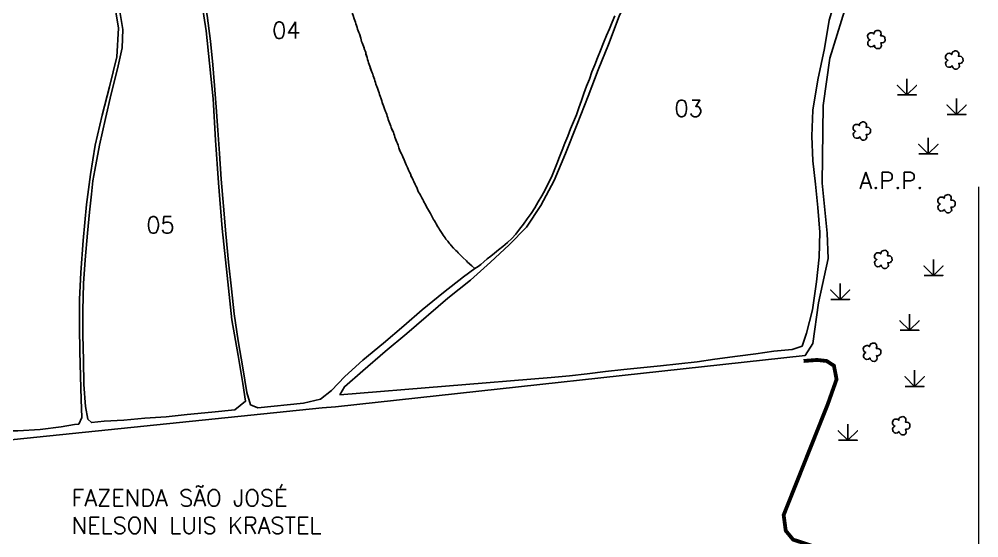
# Model space of a CAD drawing. Extents: x 747427 to 749527, y 7808067 to 7811037.
# Drawn here: x 748245 to 749000, y 7809162 to 7809570 of the extents above; entities that cross this region are included whole.
import ezdxf
from ezdxf.enums import TextEntityAlignment as Align

# ---------------------------------------------------------------- set-up
doc = ezdxf.new("R2010")
doc.units = 0
doc.header["$MEASUREMENT"] = 0
doc.linetypes.add('CONTINUO', pattern=[0])
for name, color, linetype in [('0114000139', 1, 'Continuous'), ('0114000139002', 5, 'Continuous'), ('0114000139003', 5, 'Continuous'), ('0114000139004', 5, 'Continuous'), ('0114000139005', 5, 'Continuous'), ('0114000139006', 5, 'Continuous'), ('ESTRADA', 1, 'Continuous'), ('SIMBOLO ARVORE', 118, 'Continuous'), ('SIMBOLO BREJO', 118, 'Continuous'), ('TEXTO CONFRONTANTES', 7, 'Continuous'), ('TEXTO_NUN_TAL', 7, 'Continuous')]:
    doc.layers.add(name, color=color, linetype=linetype)
doc.layers.add('MALHA', color=8, linetype='Continuous', lineweight=9)
doc.layers.add('TEXTO_DIVERSOS', color=7, linetype='Continuous', lineweight=5)
doc.styles.add('Simplex', font='simplex.shx')

msp = doc.modelspace()

# ---------------------------------------------------------------- linework, layer by layer
at = {"layer": '0114000139', "flags": 128}
msp.add_lwpolyline([(748089.9, 7809224.09), (748483.11, 7809264.29), (748493.57, 7809265.19), (748863.4, 7809305.69), (748869.4, 7809314.93), (748873.71, 7809347.12), (748881.3, 7809381.82), (748880.63, 7809401.79), (748876.76, 7809441.27), (748877.48, 7809502.16), (748882.64, 7809539.4), (748897.69, 7809587.99)], dxfattribs=at)
at = {"layer": '0114000139002', "flags": 128}
msp.add_lwpolyline([(748508.36, 7809570.34), (748508.89, 7809569.04), (748509.32, 7809567.73), (748509.65, 7809566.41), (748510.13, 7809565.12), (748510.55, 7809563.73), (748510.93, 7809562.37), (748511.51, 7809561.11), (748511.95, 7809559.78), (748512.46, 7809558.58), (748513.5, 7809555.31), (748513.81, 7809553.98), (748514.2, 7809552.68), (748514.7, 7809551.5), (748515.2, 7809550.13), (748515.66, 7809548.96), (748516.07, 7809547.63), (748516.46, 7809546.36), (748517.05, 7809545.17), (748517.42, 7809543.89), (748517.6, 7809542.6), (748518.01, 7809541.28), (748518.48, 7809539.94), (748518.75, 7809538.55), (748519.24, 7809537.25), (748519.73, 7809535.88), (748520.16, 7809534.48), (748520.67, 7809533.2), (748521.01, 7809531.82), (748521.5, 7809530.59), (748522.04, 7809529.36), (748522.53, 7809528.07), (748522.94, 7809526.8), (748523.34, 7809525.5), (748523.72, 7809524.22), (748524.23, 7809523.03), (748524.64, 7809521.75), (748525.04, 7809520.4), (748525.42, 7809519.04), (748526.57, 7809515.83), (748527.45, 7809513.5), (748527.92, 7809512.21), (748528.36, 7809510.91), (748528.78, 7809509.69), (748529.61, 7809507.62), (748530.08, 7809505.9), (748530.4, 7809504.55), (748530.83, 7809503.27), (748531.4, 7809502.02), (748532.28, 7809499.75), (748533.05, 7809497.62), (748533.46, 7809496.38), (748533.92, 7809495.17), (748534.39, 7809493.83), (748534.77, 7809492.56), (748535.08, 7809491.31), (748535.58, 7809490.04), (748536.03, 7809488.65), (748536.64, 7809487.36), (748537.11, 7809486.11), (748537.5, 7809484.85), (748537.98, 7809483.54), (748538.56, 7809482.29), (748539.15, 7809481.17), (748539.62, 7809479.87), (748540.02, 7809478.56), (748540.44, 7809477.29), (748540.96, 7809476.01), (748541.4, 7809474.74), (748541.86, 7809473.47), (748542.31, 7809472.25), (748542.89, 7809471.05), (748543.55, 7809469.01), (748543.78, 7809468.05), (748544.27, 7809466.79), (748544.87, 7809465.56), (748545.5, 7809464.31), (748546.04, 7809463.09), (748546.51, 7809461.84), (748547.05, 7809460.64), (748547.62, 7809459.41), (748548.14, 7809458.13), (748548.63, 7809456.89), (748549.18, 7809455.65), (748549.75, 7809454.54), (748550.34, 7809453.37), (748550.88, 7809452.11), (748551.45, 7809450.95), (748552, 7809449.68), (748552.54, 7809448.47), (748553, 7809447.23), (748553.57, 7809445.99), (748554.22, 7809444.75), (748554.73, 7809443.53), (748555.32, 7809442.42), (748555.85, 7809441.21), (748556.38, 7809440.01), (748556.96, 7809438.92), (748557.54, 7809437.76), (748558.51, 7809435.34), (748559.07, 7809434.13), (748559.84, 7809432.9), (748560.46, 7809431.72), (748561.11, 7809430.68), (748561.71, 7809429.52), (748562.26, 7809428.3), (748562.89, 7809427.22), (748563.45, 7809426.04), (748564.09, 7809424.85), (748564.62, 7809423.66), (748565.91, 7809421.31), (748568.28, 7809417.24), (748568.87, 7809416.16), (748570.84, 7809412.63), (748571.58, 7809411.41), (748572.27, 7809410.19), (748572.97, 7809409.05), (748574.25, 7809406.78), (748574.91, 7809405.72), (748575.58, 7809404.62), (748576.96, 7809402.44), (748577.58, 7809401.43), (748578.43, 7809400.32), (748579.86, 7809398.21), (748580.59, 7809397.13), (748581.99, 7809395.49), (748583.02, 7809394.04), (748583.89, 7809393.03), (748584.65, 7809391.98), (748586.46, 7809389.9), (748587.44, 7809389), (748588.36, 7809388.11), (748589.27, 7809387.27), (748590.29, 7809386.43), (748592.9, 7809383.76), (748593.84, 7809382.71), (748596.74, 7809379.98), (748597.62, 7809379.08), (748601.01, 7809375.99), (748603.23, 7809373.97), (748604.52, 7809374.69), (748605.99, 7809375.63), (748607.92, 7809377.2), (748610.28, 7809379.21), (748613.05, 7809381.49), (748615.85, 7809383.73), (748618.77, 7809386.01), (748621.96, 7809388.57), (748625.41, 7809391.43), (748628.92, 7809394.51), (748632.32, 7809397.71), (748635.57, 7809401.12), (748638.55, 7809404.83), (748641.53, 7809408.85), (748644.61, 7809413.09), (748647.59, 7809417.4), (748650.42, 7809421.82), (748653.23, 7809426.38), (748655.98, 7809431.1), (748658.58, 7809435.89), (748661.13, 7809440.76), (748663.56, 7809445.81), (748665.78, 7809451.08), (748667.88, 7809456.41), (748669.93, 7809461.78), (748671.99, 7809467.19), (748674.11, 7809472.61), (748676.39, 7809478.22), (748678.72, 7809483.93), (748681.03, 7809489.48), (748683.29, 7809494.97), (748685.24, 7809500.53), (748687.19, 7809506.09), (748689.22, 7809511.68), (748691.26, 7809517.33), (748693.44, 7809523), (748695.51, 7809528.68), (748697.66, 7809534.18), (748699.88, 7809539.8), (748702.16, 7809545.61), (748704.53, 7809551.55), (748706.9, 7809557.23), (748709.24, 7809562.64), (748711.45, 7809567.82), (748713.6, 7809572.88)], dxfattribs=at)
at = {"layer": '0114000139003', "linetype": 'CONTINUO', "flags": 128}
msp.add_lwpolyline([(748497.1, 7809274.65), (748500.73, 7809280.91), (748515.13, 7809293.62), (748532.74, 7809308.72), (748549.67, 7809322.88), (748582.04, 7809350.59), (748599.82, 7809364.94), (748615.66, 7809378.94), (748630.32, 7809392.71), (748643.93, 7809406.64), (748655.34, 7809423.69), (748665.82, 7809443.24), (748674.74, 7809464.39), (748683.98, 7809487.51), (748692.47, 7809509.58), (748700.28, 7809530.24), (748708.54, 7809550.22), (748716.95, 7809572.41), (748726.93, 7809594.77), (748737.46, 7809619.03), (748746.88, 7809641.11), (748755.95, 7809660.94), (748766.49, 7809684.02), (748776.11, 7809705.66), (748780.56, 7809716.42), (748786.62, 7809719.69), (748800.56, 7809723.19), (748814.36, 7809727.9), (748828.88, 7809733.18), (748844.13, 7809739.22), (748860.03, 7809746.91), (748874.9, 7809757.53), (748889.24, 7809769.29), (748901.45, 7809779.8), (748911.69, 7809790.19), (748922.95, 7809802.19), (748934.33, 7809815.31), (748945.17, 7809828.32), (748957.01, 7809842.92), (748968.59, 7809857.51), (748978.53, 7809871.9), (748994.18, 7809895.49), (748983.82, 7809859.19), (748975.35, 7809841.9), (748964.91, 7809824.14), (748955.09, 7809808.6), (748945.71, 7809794.76), (748939.58, 7809779.58), (748933.45, 7809759.13), (748928.87, 7809740.01), (748928.06, 7809720.68), (748925.81, 7809698.8), (748921.12, 7809676.84), (748913.88, 7809652.83), (748906.22, 7809630.74), (748896.75, 7809609.82), (748888.13, 7809589.56), (748882.19, 7809569.39), (748878.43, 7809547.12), (748873.34, 7809522.31), (748869.35, 7809498.59), (748868.61, 7809478.18), (748869.36, 7809458.81), (748871.37, 7809440.39), (748873.26, 7809422.11), (748874.98, 7809402.54), (748874.22, 7809383), (748872.2, 7809363.42), (748869.13, 7809341.43), (748864.47, 7809323.04), (748860.85, 7809313), (748853.2, 7809310.2), (748838.7, 7809308.85), (748824.55, 7809306.85), (748810.1, 7809304.93), (748792.14, 7809302.59), (748778.3, 7809300.52), (748763.9, 7809298.93), (748749.53, 7809297.45), (748720.51, 7809294.45), (748706.07, 7809293.02), (748691.76, 7809291.17), (748677.91, 7809289.62), (748663.26, 7809288.3), (748497.1, 7809274.65)], close=True, dxfattribs=at)
at = {"layer": '0114000139004', "linetype": 'CONTINUO', "flags": 128}
msp.add_lwpolyline([(748551.45, 7809450.95), (748550.88, 7809452.11), (748550.34, 7809453.37), (748549.75, 7809454.54), (748549.18, 7809455.65), (748548.63, 7809456.89), (748548.14, 7809458.13), (748547.62, 7809459.41), (748546.51, 7809461.82), (748546.04, 7809463.09), (748545.5, 7809464.31), (748544.33, 7809466.61), (748543.78, 7809468.05), (748543.55, 7809469.01), (748542.89, 7809471.05), (748542.31, 7809472.25), (748541.5, 7809474.46), (748540.96, 7809476.01), (748540.44, 7809477.29), (748540.02, 7809478.56), (748539.62, 7809479.87), (748539.15, 7809481.17), (748538.18, 7809483.01), (748537.5, 7809484.85), (748537.11, 7809486.11), (748536.64, 7809487.36), (748536.03, 7809488.65), (748535.58, 7809490.04), (748535.08, 7809491.31), (748534.77, 7809492.56), (748534.39, 7809493.83), (748533.92, 7809495.17), (748533.46, 7809496.38), (748533.05, 7809497.62), (748532.28, 7809499.75), (748531.4, 7809502.02), (748530.56, 7809503.85), (748530.08, 7809505.9), (748529.61, 7809507.62), (748528.78, 7809509.69), (748528.36, 7809510.91), (748527.92, 7809512.21), (748527.45, 7809513.5), (748526.57, 7809515.83), (748525.42, 7809519.04), (748525.04, 7809520.4), (748524.64, 7809521.75), (748524.23, 7809523.03), (748523.72, 7809524.22), (748523.34, 7809525.5), (748522.94, 7809526.8), (748522.53, 7809528.07), (748522.04, 7809529.36), (748521.08, 7809531.55), (748520.67, 7809533.2), (748520.16, 7809534.48), (748519.73, 7809535.88), (748519.24, 7809537.25), (748518.75, 7809538.55), (748518.48, 7809539.94), (748517.64, 7809542.3), (748517.42, 7809543.89), (748517.05, 7809545.17), (748516.46, 7809546.36), (748515.66, 7809548.97), (748515.2, 7809550.13), (748514.7, 7809551.5), (748514.2, 7809552.68), (748513.81, 7809553.98), (748513.5, 7809555.31), (748512.46, 7809558.58), (748511.95, 7809559.78), (748511.51, 7809561.11), (748510.93, 7809562.37), (748510.55, 7809563.73), (748510.13, 7809565.12), (748509.65, 7809566.41), (748509.32, 7809567.73), (748508.89, 7809569.04), (748508.36, 7809570.34), (748507.4, 7809573.06), (748507.04, 7809574.42), (748506.51, 7809577.01), (748506.11, 7809578.36), (748505.83, 7809579.41), (748504.31, 7809583.93), (748503.85, 7809585.24), (748503.34, 7809586.56), (748502.46, 7809589.22), (748502.09, 7809590.59), (748501.74, 7809591.93), (748500.87, 7809594.46), (748500.47, 7809595.7), (748499.78, 7809597.72), (748499.35, 7809599.48), (748498.56, 7809601.78), (748498.18, 7809603.13), (748497.68, 7809604.48), (748497.17, 7809605.75), (748496.75, 7809607.05), (748495.76, 7809610.82), (748495.36, 7809612.17), (748494.3, 7809616.09), (748493.89, 7809617.42), (748493.44, 7809618.74), (748492.61, 7809621.37), (748492.3, 7809622.58), (748491.93, 7809623.8), (748491.01, 7809627.28), (748490.22, 7809629.48), (748489.53, 7809632.28), (748489.16, 7809633.59), (748488.7, 7809634.84), (748488.33, 7809636.17), (748487.96, 7809637.48), (748487.16, 7809640.13), (748486.49, 7809642.13), (748485.97, 7809644.07), (748485.58, 7809645.32), (748484.57, 7809649.15), (748483.98, 7809651.43), (748483.57, 7809652.62), (748483.03, 7809653.91), (748482.61, 7809655.22), (748481.26, 7809659.12), (748480.58, 7809661.75), (748480.23, 7809663.07), (748479.89, 7809664.42), (748479.09, 7809667.15), (748478.68, 7809668.44), (748478.24, 7809669.74), (748477.74, 7809671.06), (748476.9, 7809673.58), (748476.48, 7809675), (748476.02, 7809676.3), (748475.58, 7809677.51), (748475.15, 7809678.91), (748474.71, 7809680.29), (748474.36, 7809681.66), (748473.32, 7809685.64), (748473, 7809686.93), (748472.52, 7809688.27), (748471.93, 7809689.54), (748471.1, 7809692.13), (748470.73, 7809693.54), (748469.25, 7809697.63), (748468.5, 7809700.94), (748467.61, 7809703.59), (748466.84, 7809706.3), (748466.4, 7809707.76), (748466, 7809709.12), (748465.24, 7809711.91), (748464.35, 7809714.68), (748463.56, 7809717.29), (748462.63, 7809719.9), (748462.13, 7809721.21), (748461.78, 7809722.49), (748461.35, 7809723.76), (748460.88, 7809725), (748460.37, 7809726.24), (748459.96, 7809727.55), (748459.6, 7809728.88), (748458.7, 7809731.44), (748457.73, 7809733.92), (748457.36, 7809735.1), (748456.68, 7809737.46), (748456.24, 7809738.76), (748455.8, 7809740.1), (748454.67, 7809743.37), (748454.07, 7809745.26), (748453.56, 7809746.57), (748452.69, 7809749.23), (748450.76, 7809754.22), (748450.08, 7809756.82), (748449.68, 7809758.44), (748448.64, 7809761.51), (748447.71, 7809764.35), (748446.96, 7809767.19), (748446.49, 7809768.51), (748446.09, 7809769.78), (748445.64, 7809771.07), (748445.14, 7809772.37), (748444.77, 7809773.63), (748444.36, 7809774.88), (748443.85, 7809776.08), (748443.03, 7809778.41), (748442.38, 7809780.83), (748441.94, 7809782.15), (748441.22, 7809784.1), (748440.74, 7809785.88), (748439.91, 7809788.02), (748438.55, 7809791.01), (748438.13, 7809792.75), (748437.32, 7809795.23), (748436.53, 7809797.36), (748436.15, 7809798.98), (748435.71, 7809800.6), (748435.01, 7809802.82), (748434.53, 7809804.01), (748433.06, 7809808.25), (748431.62, 7809812.61), (748430.87, 7809815.14), (748430.03, 7809817.81), (748429.68, 7809819.14), (748429.22, 7809820.56), (748428.78, 7809821.96), (748428.34, 7809823.31), (748427.95, 7809824.59), (748427.16, 7809827.08), (748426.67, 7809828.47), (748425.82, 7809831.01), (748425.36, 7809832.27), (748425.01, 7809833.48), (748424.12, 7809836.32), (748423.67, 7809837.6), (748423.18, 7809838.91), (748422.8, 7809840.33), (748422.37, 7809841.63), (748421.97, 7809842.96), (748421.15, 7809845.55), (748420.78, 7809846.95), (748420.29, 7809848.21), (748419.78, 7809849.48), (748419.41, 7809850.83), (748418.97, 7809852.23), (748418.56, 7809853.66), (748418.12, 7809854.92), (748417.72, 7809856.2), (748417.34, 7809857.48), (748416.84, 7809858.84), (748416.36, 7809860.15), (748415.54, 7809862.8), (748415.13, 7809864.23), (748414.72, 7809865.61), (748413.5, 7809869.64), (748413.2, 7809870.97), (748412.89, 7809872.37), (748412.57, 7809873.69), (748412.18, 7809874.97), (748411.57, 7809877.52), (748411.43, 7809885.25), (748326.01, 7809859.67), (748327.4, 7809849.99), (748332.58, 7809832.43), (748338.86, 7809813.52), (748345.21, 7809792.95), (748351.36, 7809773.31), (748355.87, 7809754.41), (748359.22, 7809738.99), (748362.26, 7809723.13), (748365.39, 7809706.77), (748369.51, 7809688.78), (748372.86, 7809671.93), (748376.99, 7809652.31), (748380.99, 7809633.85), (748385.4, 7809613.96), (748389.18, 7809592.72), (748392.66, 7809572.97), (748395.3, 7809552.76), (748397.01, 7809534.11), (748398.31, 7809518.08), (748399.78, 7809501.01), (748400.93, 7809482.75), (748402.26, 7809464.5), (748403.72, 7809444.38), (748405.34, 7809422.94), (748407.2, 7809401.33), (748409.4, 7809379.09), (748411.82, 7809358.1), (748413.78, 7809338.43), (748416.93, 7809317.03), (748420.58, 7809295.88), (748423.76, 7809276.53), (748426.72, 7809266.84), (748432.42, 7809264.51), (748468.33, 7809267.98), (748481.84, 7809271.17), (748490.36, 7809277.91), (748501.06, 7809289.08), (748515.26, 7809301.95), (748531.42, 7809315.34), (748547.47, 7809328.85), (748561.97, 7809341.53), (748578.66, 7809355.16), (748594.28, 7809367.41), (748603.23, 7809373.97), (748601.01, 7809375.99), (748597.62, 7809379.08), (748596.74, 7809379.98), (748593.84, 7809382.71), (748592.9, 7809383.76), (748590.29, 7809386.43), (748589.27, 7809387.27), (748588.36, 7809388.11), (748587.44, 7809389), (748586.46, 7809389.9), (748584.65, 7809391.98), (748583.89, 7809393.03), (748583.02, 7809394.04), (748581.99, 7809395.49), (748580.59, 7809397.13), (748579.86, 7809398.21), (748578.43, 7809400.32), (748577.58, 7809401.43), (748576.96, 7809402.44), (748575.58, 7809404.62), (748574.91, 7809405.72), (748574.25, 7809406.78), (748572.97, 7809409.05), (748572.27, 7809410.19), (748571.58, 7809411.41), (748570.84, 7809412.63), (748568.87, 7809416.16), (748568.28, 7809417.24), (748565.91, 7809421.31), (748564.62, 7809423.66), (748564.09, 7809424.85), (748563.45, 7809426.04), (748562.89, 7809427.22), (748562.26, 7809428.3), (748561.71, 7809429.52), (748561.11, 7809430.68), (748560.46, 7809431.72), (748559.84, 7809432.9), (748559.07, 7809434.13), (748558.51, 7809435.34), (748557.54, 7809437.76), (748556.96, 7809438.92), (748556.38, 7809440.01), (748555.32, 7809442.43), (748554.73, 7809443.53), (748554.22, 7809444.75), (748553.18, 7809446.75), (748552.54, 7809448.47), (748552, 7809449.68)], close=True, dxfattribs=at)
at = {"layer": '0114000139005', "linetype": 'CONTINUO', "flags": 128}
msp.add_lwpolyline([(748414.5, 7809262.78), (748422.82, 7809269.55), (748420.72, 7809283.61), (748416.97, 7809305.44), (748412.09, 7809333.52), (748408.35, 7809368.46), (748404.5, 7809405.52), (748401.58, 7809441.52), (748399.24, 7809475.04), (748397.2, 7809507.37), (748394.33, 7809535.62), (748391.86, 7809561.01), (748387.51, 7809588.17), (748381.48, 7809618.73), (748375.36, 7809648.01), (748369.16, 7809677.35), (748362.02, 7809711.42), (748355.7, 7809743.26), (748349.22, 7809771.66), (748339.91, 7809800.1), (748330.55, 7809827.39), (748324.39, 7809848.52), (748322.55, 7809858.15), (748316.62, 7809860.36), (748302.73, 7809855.55), (748289.13, 7809851.13), (748279.63, 7809845.76), (748274.81, 7809837.16), (748276.35, 7809827.41), (748279.8, 7809809.26), (748282.95, 7809787.88), (748284.76, 7809766.78), (748286.27, 7809748.02), (748288.95, 7809727.38), (748293.98, 7809703.96), (748299.6, 7809680.27), (748305.71, 7809653.92), (748311.83, 7809627.93), (748318.29, 7809601.92), (748323.35, 7809579.3), (748326.15, 7809562.07), (748325.77, 7809547.52), (748322.04, 7809531.16), (748316.93, 7809511.38), (748312.56, 7809491.89), (748307.87, 7809470.99), (748304.06, 7809451.41), (748302.68, 7809443), (748301.61, 7809432.52), (748300.09, 7809418.23), (748298.5, 7809401.83), (748296.6, 7809380.79), (748295.25, 7809362.21), (748294.69, 7809340.98), (748294.77, 7809321.43), (748295.33, 7809301.93), (748295.61, 7809282.76), (748296.9, 7809265.45), (748298.76, 7809255.59), (748301.45, 7809252.83), (748311.5, 7809254), (748327.08, 7809254.69), (748343.5, 7809256.25), (748360.22, 7809257.36), (748376.9, 7809259.05), (748396.17, 7809261.01), (748414.5, 7809262.78)], close=True, dxfattribs=at)
at = {"layer": '0114000139006', "linetype": 'CONTINUO', "flags": 128}
msp.add_lwpolyline([(748291.5, 7809251.66), (748293.93, 7809256.85), (748293.48, 7809270.87), (748292.91, 7809289.35), (748292.33, 7809308.6), (748292, 7809327.82), (748292.07, 7809349.51), (748293.14, 7809370.88), (748294.88, 7809396.05), (748297.61, 7809424.42), (748300.73, 7809448.07), (748304.51, 7809471.05), (748309.94, 7809494.58), (748315.61, 7809516.84), (748321.55, 7809540.56), (748322.91, 7809563.2), (748318.8, 7809587.25), (748312.55, 7809613.43), (748306.33, 7809639.22), (748300.46, 7809664.41), (748294.85, 7809688.11), (748289.22, 7809711.48), (748284.76, 7809736.28), (748283.01, 7809754.69), (748264.88, 7809757.14), (748249.25, 7809751.98), (748234.08, 7809746.9), (748222.3, 7809738.3), (748216.76, 7809727.07), (748217.31, 7809712.7), (748216.43, 7809693.95), (748212.84, 7809675.98), (748209.78, 7809662.5), (748208.83, 7809648.06), (748204.47, 7809636.15), (748205.29, 7809622.71), (748212.26, 7809610.76), (748219.46, 7809598.06), (748223.5, 7809583.92), (748226.52, 7809571.58), (748225.4, 7809564.32), (748221.34, 7809559.16), (748212.02, 7809556.09), (748198.29, 7809558.44), (748182.62, 7809562.41), (748168.3, 7809563.61), (748152.04, 7809563.48), (748135.56, 7809567.17), (748116.68, 7809571.48), (748096.99, 7809575.15), (748075.61, 7809575.08), (748055.62, 7809576.89), (748044.31, 7809574.04), (748037.5, 7809563.4), (748030.12, 7809542.86), (748023.92, 7809522.12), (748018.22, 7809499.41), (748011.45, 7809477.55), (747998.34, 7809432.54), (747992.89, 7809413.54), (747990.18, 7809393.17), (747986.69, 7809373.41), (747983.33, 7809353.27), (747982.2, 7809333.27), (747979.81, 7809314.68), (747975.55, 7809295.24), (747972.77, 7809273.54), (747971.91, 7809265.69), (747970.08, 7809250.54), (747966.43, 7809226.73), (747965.36, 7809211.73), (747975.43, 7809197.97), (747989.07, 7809196.18), (748004.08, 7809195.5), (748020.1, 7809196.9), (748036.93, 7809201.04), (748048.61, 7809208.75), (748056.63, 7809215.05), (748066.84, 7809220.71), (748077.85, 7809225.73), (748089.15, 7809229.61), (748102.81, 7809231.4), (748118.07, 7809232.87), (748137.08, 7809234.79), (748154.71, 7809236.91), (748171.69, 7809238.44), (748189.34, 7809240.34), (748206.3, 7809243.46), (748224.13, 7809246.41), (748243.61, 7809246.37), (748261.22, 7809247.46), (748277.71, 7809249.56), (748288.12, 7809251.27), (748291.5, 7809251.66)], close=True, dxfattribs=at)
at = {"layer": 'ESTRADA', "linetype": 'Continuous', "const_width": 3}
msp.add_lwpolyline([(748862.06, 7809301.24), (748872.78, 7809302.06), (748880.2, 7809301.24), (748885.97, 7809297.53), (748888.04, 7809286.82), (748881.03, 7809267.03), (748846.39, 7809180.08), (748848.04, 7809167.72), (748853.81, 7809160.71), (748877.73, 7809152.88), (748993.18, 7809122.39)], dxfattribs=at)
at = {"layer": 'MALHA', "linetype": 'Continuous'}
msp.add_line((749000, 7808401.56), (749000, 7809438.34), dxfattribs=at)
at = {"layer": 'SIMBOLO ARVORE', "linetype": 'CONTINUO'}
for points in [[(748917.78, 7809549.68, 0), (748916.53, 7809548.63, 0), (748914.95, 7809548.45, 0), (748913.82, 7809548.89, 0), (748913.02, 7809549.68, 0), (748912.69, 7809550.58, 0), (748912.6, 7809551.91, 0), (748913.03, 7809552.75, 0), (748913.49, 7809553.37, 0), (748914.4, 7809553.99, 0), (748913.82, 7809554.17, 0), (748913.25, 7809554.65, 0), (748912.57, 7809555.71, 0), (748912.45, 7809556.97, 0), (748912.94, 7809558.28, 0), (748913.45, 7809558.75, 0), (748914.38, 7809559.32, 0), (748915.35, 7809559.45, 0), (748916.13, 7809559.34, 0), (748916.75, 7809559.06, 0), (748917.43, 7809558.45, 0), (748917.63, 7809559.61, 0), (748917.8, 7809560.07, 0), (748918.31, 7809560.71, 0), (748919.06, 7809560.98, 0), (748919.8, 7809561.31, 0), (748920.62, 7809561.38, 0), (748921.4, 7809561.27, 0), (748922.04, 7809560.94, 0), (748922.51, 7809560.43, 0), (748922.92, 7809559.61, 0), (748923.08, 7809558.71, 0), (748922.71, 7809557.09, 0), (748923.84, 7809557.11, 0), (748924.78, 7809556.88, 0), (748925.66, 7809556.18, 0), (748926.15, 7809555.63, 0), (748926.28, 7809553.4, 0), (748925.73, 7809552.41, 0), (748925.01, 7809551.74, 0), (748923.87, 7809551.44, 0), (748922.87, 7809551.53, 0), (748923.4, 7809549.45, 0), (748923.16, 7809548.56, 0), (748922.56, 7809547.72, 0), (748921.9, 7809547.19, 0), (748920.96, 7809546.96, 0), (748920.03, 7809547.02, 0), (748919.33, 7809547.22, 0), (748918.53, 7809548, 0), (748917.98, 7809548.71, 0), (748917.82, 7809549.79, 0)], [(748979.08, 7809533.52, 0), (748977.83, 7809532.48, 0), (748976.25, 7809532.29, 0), (748975.12, 7809532.73, 0), (748974.32, 7809533.52, 0), (748973.99, 7809534.42, 0), (748973.9, 7809535.75, 0), (748974.33, 7809536.59, 0), (748974.79, 7809537.21, 0), (748975.7, 7809537.83, 0), (748975.12, 7809538.02, 0), (748974.55, 7809538.49, 0), (748973.87, 7809539.55, 0), (748973.75, 7809540.81, 0), (748974.24, 7809542.13, 0), (748974.75, 7809542.6, 0), (748975.68, 7809543.16, 0), (748976.65, 7809543.3, 0), (748977.43, 7809543.18, 0), (748978.05, 7809542.9, 0), (748978.73, 7809542.29, 0), (748978.93, 7809543.45, 0), (748979.1, 7809543.91, 0), (748979.61, 7809544.55, 0), (748980.36, 7809544.83, 0), (748981.09, 7809545.15, 0), (748981.92, 7809545.23, 0), (748982.7, 7809545.12, 0), (748983.34, 7809544.78, 0), (748983.81, 7809544.27, 0), (748984.22, 7809543.46, 0), (748984.38, 7809542.55, 0), (748984.01, 7809540.93, 0), (748985.14, 7809540.95, 0), (748986.07, 7809540.73, 0), (748986.96, 7809540.03, 0), (748987.45, 7809539.47, 0), (748987.58, 7809537.24, 0), (748987.03, 7809536.25, 0), (748986.31, 7809535.59, 0), (748985.17, 7809535.28, 0), (748984.17, 7809535.37, 0), (748984.7, 7809533.29, 0), (748984.46, 7809532.41, 0), (748983.86, 7809531.56, 0), (748983.2, 7809531.04, 0), (748982.26, 7809530.8, 0), (748981.33, 7809530.86, 0), (748980.63, 7809531.06, 0), (748979.83, 7809531.85, 0), (748979.28, 7809532.55, 0), (748979.12, 7809533.63, 0)], [(748906.33, 7809477.65, 0), (748905.08, 7809476.6, 0), (748903.5, 7809476.42, 0), (748902.37, 7809476.86, 0), (748901.57, 7809477.64, 0), (748901.24, 7809478.54, 0), (748901.15, 7809479.87, 0), (748901.58, 7809480.72, 0), (748902.04, 7809481.34, 0), (748902.95, 7809481.95, 0), (748902.37, 7809482.14, 0), (748901.79, 7809482.61, 0), (748901.12, 7809483.67, 0), (748901, 7809484.93, 0), (748901.49, 7809486.25, 0), (748902, 7809486.72, 0), (748902.93, 7809487.29, 0), (748903.9, 7809487.42, 0), (748904.68, 7809487.31, 0), (748905.3, 7809487.02, 0), (748905.98, 7809486.42, 0), (748906.18, 7809487.57, 0), (748906.35, 7809488.03, 0), (748906.86, 7809488.67, 0), (748907.61, 7809488.95, 0), (748908.34, 7809489.27, 0), (748909.17, 7809489.35, 0), (748909.95, 7809489.24, 0), (748910.59, 7809488.9, 0), (748911.06, 7809488.39, 0), (748911.47, 7809487.58, 0), (748911.63, 7809486.67, 0), (748911.26, 7809485.06, 0), (748912.39, 7809485.08, 0), (748913.32, 7809484.85, 0), (748914.21, 7809484.15, 0), (748914.7, 7809483.59, 0), (748914.83, 7809481.37, 0), (748914.28, 7809480.37, 0), (748913.56, 7809479.71, 0), (748912.42, 7809479.4, 0), (748911.42, 7809479.49, 0), (748911.95, 7809477.42, 0), (748911.71, 7809476.53, 0), (748911.11, 7809475.69, 0), (748910.45, 7809475.16, 0), (748909.51, 7809474.93, 0), (748908.58, 7809474.98, 0), (748907.88, 7809475.18, 0), (748907.08, 7809475.97, 0), (748906.53, 7809476.68, 0), (748906.36, 7809477.75, 0)], [(748973.01, 7809420.42, 0), (748971.77, 7809419.38, 0), (748970.19, 7809419.19, 0), (748969.06, 7809419.63, 0), (748968.26, 7809420.42, 0), (748967.93, 7809421.32, 0), (748967.84, 7809422.65, 0), (748968.27, 7809423.49, 0), (748968.72, 7809424.11, 0), (748969.63, 7809424.73, 0), (748969.05, 7809424.92, 0), (748968.48, 7809425.39, 0), (748967.81, 7809426.45, 0), (748967.69, 7809427.71, 0), (748968.17, 7809429.03, 0), (748968.68, 7809429.5, 0), (748969.61, 7809430.07, 0), (748970.59, 7809430.2, 0), (748971.37, 7809430.08, 0), (748971.99, 7809429.8, 0), (748972.66, 7809429.2, 0), (748972.87, 7809430.35, 0), (748973.04, 7809430.81, 0), (748973.55, 7809431.45, 0), (748974.3, 7809431.73, 0), (748975.03, 7809432.05, 0), (748975.86, 7809432.13, 0), (748976.64, 7809432.02, 0), (748977.27, 7809431.68, 0), (748977.74, 7809431.17, 0), (748978.16, 7809430.36, 0), (748978.32, 7809429.45, 0), (748977.94, 7809427.84, 0), (748979.08, 7809427.85, 0), (748980.01, 7809427.63, 0), (748980.89, 7809426.93, 0), (748981.38, 7809426.37, 0), (748981.52, 7809424.14, 0), (748980.97, 7809423.15, 0), (748980.25, 7809422.49, 0), (748979.11, 7809422.18, 0), (748978.11, 7809422.27, 0), (748978.64, 7809420.19, 0), (748978.4, 7809419.31, 0), (748977.8, 7809418.46, 0), (748977.13, 7809417.94, 0), (748976.19, 7809417.7, 0), (748975.26, 7809417.76, 0), (748974.57, 7809417.96, 0), (748973.76, 7809418.75, 0), (748973.22, 7809419.46, 0), (748973.05, 7809420.53, 0)], [(748923.17, 7809376.66, 0), (748921.92, 7809375.62, 0), (748920.34, 7809375.44, 0), (748919.21, 7809375.87, 0), (748918.41, 7809376.66, 0), (748918.08, 7809377.56, 0), (748917.99, 7809378.89, 0), (748918.42, 7809379.73, 0), (748918.88, 7809380.35, 0), (748919.79, 7809380.97, 0), (748919.21, 7809381.16, 0), (748918.64, 7809381.63, 0), (748917.96, 7809382.69, 0), (748917.84, 7809383.95, 0), (748918.33, 7809385.27, 0), (748918.84, 7809385.74, 0), (748919.77, 7809386.31, 0), (748920.74, 7809386.44, 0), (748921.52, 7809386.33, 0), (748922.14, 7809386.04, 0), (748922.82, 7809385.44, 0), (748923.02, 7809386.59, 0), (748923.19, 7809387.05, 0), (748923.7, 7809387.69, 0), (748924.45, 7809387.97, 0), (748925.18, 7809388.29, 0), (748926.01, 7809388.37, 0), (748926.79, 7809388.26, 0), (748927.43, 7809387.92, 0), (748927.9, 7809387.41, 0), (748928.31, 7809386.6, 0), (748928.47, 7809385.69, 0), (748928.1, 7809384.08, 0), (748929.23, 7809384.09, 0), (748930.16, 7809383.87, 0), (748931.05, 7809383.17, 0), (748931.54, 7809382.61, 0), (748931.67, 7809380.39, 0), (748931.12, 7809379.39, 0), (748930.4, 7809378.73, 0), (748929.26, 7809378.42, 0), (748928.26, 7809378.51, 0), (748928.79, 7809376.43, 0), (748928.55, 7809375.55, 0), (748927.95, 7809374.7, 0), (748927.29, 7809374.18, 0), (748926.35, 7809373.95, 0), (748925.42, 7809374, 0), (748924.72, 7809374.2, 0), (748923.92, 7809374.99, 0), (748923.37, 7809375.7, 0), (748923.21, 7809376.77, 0)], [(748914.41, 7809303.64, 0), (748913.16, 7809302.6, 0), (748911.58, 7809302.42, 0), (748910.45, 7809302.85, 0), (748909.65, 7809303.64, 0), (748909.32, 7809304.54, 0), (748909.23, 7809305.87, 0), (748909.66, 7809306.71, 0), (748910.11, 7809307.33, 0), (748911.03, 7809307.95, 0), (748910.45, 7809308.14, 0), (748909.87, 7809308.61, 0), (748909.2, 7809309.67, 0), (748909.08, 7809310.93, 0), (748909.56, 7809312.25, 0), (748910.08, 7809312.72, 0), (748911, 7809313.29, 0), (748911.98, 7809313.42, 0), (748912.76, 7809313.3, 0), (748913.38, 7809313.02, 0), (748914.06, 7809312.42, 0), (748914.26, 7809313.57, 0), (748914.43, 7809314.03, 0), (748914.94, 7809314.67, 0), (748915.69, 7809314.95, 0), (748916.42, 7809315.27, 0), (748917.25, 7809315.35, 0), (748918.03, 7809315.24, 0), (748918.66, 7809314.9, 0), (748919.14, 7809314.39, 0), (748919.55, 7809313.58, 0), (748919.71, 7809312.67, 0), (748919.33, 7809311.06, 0), (748920.47, 7809311.07, 0), (748921.4, 7809310.85, 0), (748922.28, 7809310.15, 0), (748922.77, 7809309.59, 0), (748922.91, 7809307.37, 0), (748922.36, 7809306.37, 0), (748921.64, 7809305.71, 0), (748920.5, 7809305.4, 0), (748919.5, 7809305.49, 0), (748920.03, 7809303.41, 0), (748919.79, 7809302.53, 0), (748919.19, 7809301.68, 0), (748918.53, 7809301.16, 0), (748917.59, 7809300.93, 0), (748916.65, 7809300.98, 0), (748915.96, 7809301.18, 0), (748915.16, 7809301.97, 0), (748914.61, 7809302.68, 0), (748914.44, 7809303.75, 0)], [(748937.31, 7809245.75, 0), (748936.06, 7809244.7, 0), (748934.48, 7809244.52, 0), (748933.35, 7809244.96, 0), (748932.55, 7809245.74, 0), (748932.22, 7809246.65, 0), (748932.13, 7809247.98, 0), (748932.56, 7809248.82, 0), (748933.02, 7809249.44, 0), (748933.93, 7809250.06, 0), (748933.35, 7809250.24, 0), (748932.78, 7809250.71, 0), (748932.1, 7809251.77, 0), (748931.98, 7809253.04, 0), (748932.47, 7809254.35, 0), (748932.98, 7809254.82, 0), (748933.91, 7809255.39, 0), (748934.88, 7809255.52, 0), (748935.67, 7809255.41, 0), (748936.28, 7809255.12, 0), (748936.96, 7809254.52, 0), (748937.16, 7809255.67, 0), (748937.33, 7809256.13, 0), (748937.84, 7809256.77, 0), (748938.59, 7809257.05, 0), (748939.33, 7809257.38, 0), (748940.15, 7809257.45, 0), (748940.93, 7809257.34, 0), (748941.57, 7809257, 0), (748942.04, 7809256.5, 0), (748942.45, 7809255.68, 0), (748942.61, 7809254.77, 0), (748942.24, 7809253.16, 0), (748943.37, 7809253.18, 0), (748944.31, 7809252.95, 0), (748945.19, 7809252.25, 0), (748945.68, 7809251.69, 0), (748945.81, 7809249.47, 0), (748945.26, 7809248.47, 0), (748944.54, 7809247.81, 0), (748943.4, 7809247.51, 0), (748942.4, 7809247.59, 0), (748942.93, 7809245.52, 0), (748942.69, 7809244.63, 0), (748942.09, 7809243.79, 0), (748941.43, 7809243.26, 0), (748940.49, 7809243.03, 0), (748939.56, 7809243.09, 0), (748938.86, 7809243.28, 0), (748938.06, 7809244.07, 0), (748937.51, 7809244.78, 0), (748937.35, 7809245.85, 0)]]:
    msp.add_polyline3d(points, dxfattribs=at)
at = {"layer": 'SIMBOLO BREJO', "linetype": 'CONTINUO'}
for points in [[(748935.98, 7809510.55, 0), (748950.86, 7809510.55, 0), (748943.42, 7809510.55, 0), (748935.9, 7809518.06, 0), (748943.42, 7809510.55, 0), (748950.93, 7809518.06, 0), (748943.42, 7809510.55, 0), (748943.42, 7809523.19, 0)], [(748975.05, 7809495.06, 0), (748989.93, 7809495.06, 0), (748982.49, 7809495.06, 0), (748974.97, 7809502.58, 0), (748982.49, 7809495.06, 0), (748990, 7809502.58, 0), (748982.49, 7809495.06, 0), (748982.49, 7809507.71, 0)], [(748952.82, 7809464.1, 0), (748967.7, 7809464.1, 0), (748960.26, 7809464.1, 0), (748952.74, 7809471.61, 0), (748960.26, 7809464.1, 0), (748967.77, 7809471.61, 0), (748960.26, 7809464.1, 0), (748960.26, 7809476.74, 0)], [(748956.86, 7809368.5, 0), (748971.74, 7809368.5, 0), (748964.3, 7809368.5, 0), (748956.78, 7809376.02, 0), (748964.3, 7809368.5, 0), (748971.82, 7809376.02, 0), (748964.3, 7809368.5, 0), (748964.3, 7809381.14, 0)], [(748883.43, 7809349.65, 0), (748898.32, 7809349.65, 0), (748890.87, 7809349.65, 0), (748883.36, 7809357.17, 0), (748890.87, 7809349.65, 0), (748898.39, 7809357.17, 0), (748890.87, 7809349.65, 0), (748890.87, 7809362.29, 0)], [(748938, 7809325.41, 0), (748952.88, 7809325.41, 0), (748945.44, 7809325.41, 0), (748937.92, 7809332.93, 0), (748945.44, 7809325.41, 0), (748952.95, 7809332.93, 0), (748945.44, 7809325.41, 0), (748945.44, 7809338.06, 0)], [(748942.04, 7809281.28, 0), (748956.92, 7809281.28, 0), (748949.48, 7809281.28, 0), (748941.96, 7809288.8, 0), (748949.48, 7809281.28, 0), (748957, 7809288.8, 0), (748949.48, 7809281.28, 0), (748949.48, 7809293.93, 0)], [(748889.5, 7809238.87, 0), (748904.38, 7809238.87, 0), (748896.94, 7809238.87, 0), (748889.42, 7809246.39, 0), (748896.94, 7809238.87, 0), (748904.45, 7809246.39, 0), (748896.94, 7809238.87, 0), (748896.94, 7809251.52, 0)]]:
    msp.add_polyline3d(points, dxfattribs=at)

# ---------------------------------------------------------------- texts
at = {"layer": 'TEXTO CONFRONTANTES', "linetype": 'Continuous', "insert": (748285.9, 7809200.04), "char_height": 13, "width": 321.2861, "attachment_point": 1, "style": 'Simplex'}
msp.add_mtext('FAZENDA SÃO JOSÉ\\PNELSON LUIS KRASTEL', dxfattribs=at)
at = {"layer": 'TEXTO_DIVERSOS', "linetype": 'Continuous', "style": 'Simplex'}
msp.add_text('A.P.P.', height=13, dxfattribs=at).set_placement((748906.15, 7809436.7, 634.39))
at = {"layer": 'TEXTO_NUN_TAL', "linetype": 'Continuous', "style": 'Simplex'}
for s, p in [('04', (748454.92, 7809561.49)), ('03', (748771.6, 7809499.94)), ('05', (748355.84, 7809408.32))]:
    msp.add_text(s, height=13, dxfattribs=at).set_placement(p, align=Align.MIDDLE_CENTER)

doc.saveas('drawing.dxf')
